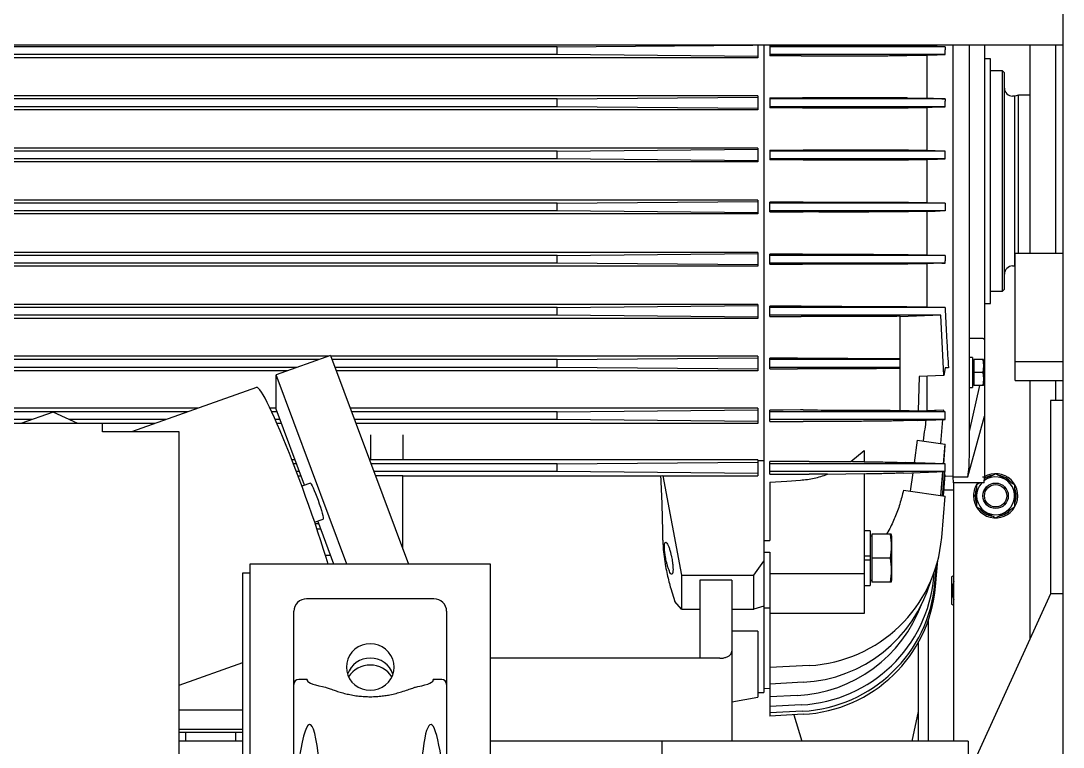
# Model space of a CAD drawing. Header units: millimetres. Extents: x 1293 to 41893, y 1011 to 26911.
# Drawn here: x 24899.4 to 25245.9, y 6467.5 to 6709 of the extents above; entities that cross this region are included whole.
import ezdxf

# ---------------------------------------------------------------- set-up
doc = ezdxf.new("R2010")
doc.units = ezdxf.units.MM
doc.header["$LTSCALE"] = 50
doc.layers.add('MAQUINAS', color=11, linetype='Continuous')
doc.layers.add('STRUC', color=4, linetype='Continuous')

msp = doc.modelspace()

# ---------------------------------------------------------------- linework, layer by layer
at = {"color": 7, "linetype": 'Continuous', "lineweight": 25}
for p, q in [((25245.9106964, 6224.3595736), (25245.9106964, 6760.1262403)), ((25245.9106964, 6700.9929069), (24072.9475298, 6700.9929069)), ((25077.7321259, 6700.384492), (24652.3987926, 6700.384492)), ((25077.7321259, 6700.384492), (25142.7546212, 6700.9929069)), ((25077.7321259, 6697.8093219), (25077.7321259, 6700.384492)), ((25144.3987926, 6700.9929069), (25144.3987926, 6696.7666358)), ((25146.3987926, 6700.9929069), (25146.3987926, 6485.7635736)), ((25148.3987926, 6700.8137054), (25148.3987926, 6697.4117254)), ((25206.7321259, 6700.384492), (25148.3987926, 6700.384492)), ((25200.7321259, 6700.5942485), (25193.9918612, 6700.7027953)), ((25200.7321259, 6700.5942485), (25200.7321259, 6700.9929069)), ((25204.0325926, 6700.4796882), (25200.7321259, 6700.5942485)), ((25204.0325926, 6700.4796882), (25206.7321259, 6700.384492)), ((25206.7321259, 6700.384492), (25206.7321259, 6699.4120456)), ((25209.3987926, 6557.4302403), (25209.3987926, 6700.9929069)), ((25214.7321259, 6564.0367552), (25214.7321259, 6700.9929069)), ((25219.7321259, 6700.9929069), (25219.7321259, 6557.4302403)), ((25234.9821259, 6631.7855382), (25234.9821259, 6700.9929069)), ((25243.4487926, 6631.7855382), (25243.4487926, 6700.9929069)), ((25144.3987926, 6696.7666358), (24585.7321259, 6696.7666358)), ((25077.7321259, 6697.8093219), (24652.3987926, 6697.8093219)), ((25144.3987926, 6697.1855224), (25077.7321259, 6697.8093219)), ((25206.6637284, 6697.8093219), (25148.3987926, 6697.8093219)), ((25193.9918612, 6697.4942879), (25200.7321259, 6697.6040336)), ((25200.7321259, 6683.2600245), (25200.7321259, 6697.6040336)), ((25221.7321259, 6696.4302403), (25219.7321259, 6696.4302403)), ((25221.7321259, 6615.0969069), (25221.7321259, 6696.4302403)), ((25225.7321259, 6692.4302403), (25221.7321259, 6692.4302403)), ((25226.3987926, 6691.7635736), (25225.7321259, 6692.4302403)), ((25225.7321259, 6619.0969069), (25225.7321259, 6692.4302403)), ((25226.3987926, 6619.7635736), (25226.3987926, 6691.7635736)), ((25144.3987926, 6684.0722322), (24585.7321259, 6684.0722322)), ((25077.7321259, 6683.0511586), (24652.3987926, 6683.0511586)), ((25077.7321259, 6683.0511586), (25144.3987926, 6683.6749581)), ((25077.7321259, 6680.4759886), (25077.7321259, 6683.0511586)), ((25144.3987926, 6684.0722322), (25144.3987926, 6679.4797491)), ((25148.3987926, 6683.4194456), (25148.3987926, 6680.1256654)), ((25206.7321259, 6683.0511586), (25148.3987926, 6683.0511586)), ((25200.7321259, 6683.2600245), (25194.2365254, 6683.3707658)), ((25205.551561, 6683.09279), (25206.7321259, 6683.0511586)), ((25206.7321259, 6683.0511586), (25206.7321259, 6682.2854765)), ((25229.8214423, 6684.0052403), (25229.0654593, 6684.0052403)), ((25231.0654593, 6684.3385736), (25229.8214423, 6684.0052403)), ((25229.8214423, 6627.5219069), (25229.8214423, 6684.0052403)), ((25234.9821259, 6684.3385736), (25231.0654593, 6684.3385736)), ((25231.0654593, 6631.7855382), (25231.0654593, 6684.3385736)), ((25144.3987926, 6679.4797491), (24585.7321259, 6679.4797491)), ((25077.7321259, 6680.4759886), (24652.3987926, 6680.4759886)), ((25144.3987926, 6679.8521891), (25077.7321259, 6680.4759886)), ((25206.6891128, 6680.4759886), (25148.3987926, 6680.4759886)), ((25194.3429829, 6680.1601356), (25200.7321259, 6680.2696186)), ((25200.7321259, 6665.9258873), (25200.7321259, 6680.2696186)), ((25144.3987926, 6666.70352), (24585.7321259, 6666.70352)), ((25077.7321259, 6665.7178253), (24652.3987926, 6665.7178253)), ((25077.7321259, 6665.7178253), (25144.3987926, 6666.3416248)), ((25077.7321259, 6663.1426552), (25077.7321259, 6665.7178253)), ((25144.3987926, 6666.70352), (25144.3987926, 6662.1650553)), ((25148.3987926, 6666.0538367), (25148.3987926, 6662.8124735)), ((25206.7305795, 6665.7178253), (25148.3987926, 6665.7178253)), ((25200.7321259, 6665.9258873), (25194.4846035, 6666.0351383)), ((25144.3987926, 6662.1650553), (24585.7321259, 6662.1650553)), ((25077.7321259, 6663.1426552), (24652.3987926, 6663.1426552)), ((25144.3987926, 6662.5188558), (25077.7321259, 6663.1426552)), ((25206.7105115, 6663.1426552), (25148.3987926, 6663.1426552)), ((25194.5203716, 6662.8266036), (25200.7321259, 6662.9353988)), ((25200.7321259, 6648.5917484), (25200.7321259, 6662.9353988)), ((25144.3987926, 6649.3620919), (24585.7321259, 6649.3620919)), ((25077.7321259, 6648.384492), (24652.3987926, 6648.384492)), ((25077.7321259, 6648.384492), (25144.3987926, 6649.0082914)), ((25077.7321259, 6645.8093219), (25077.7321259, 6648.384492)), ((25144.3987926, 6649.3620919), (25144.3987926, 6644.8236273)), ((25148.3987926, 6645.4733105), (25148.3987926, 6648.7146737)), ((25206.7105115, 6648.384492), (25148.3987926, 6648.384492)), ((25194.5203716, 6648.7005436), (25200.7321259, 6648.5917484)), ((25144.3987926, 6644.8236273), (24585.7321259, 6644.8236273)), ((25077.7321259, 6645.8093219), (24652.3987926, 6645.8093219)), ((25144.3987926, 6645.1855224), (25077.7321259, 6645.8093219)), ((25206.7305795, 6645.8093219), (25148.3987926, 6645.8093219)), ((25200.7321259, 6645.6012599), (25194.4846035, 6645.492009)), ((25200.7321259, 6631.2575286), (25200.7321259, 6645.6012599)), ((25144.3987926, 6632.0473981), (24585.7321259, 6632.0473981)), ((25077.7321259, 6631.0511586), (24652.3987926, 6631.0511586)), ((25077.7321259, 6631.0511586), (25144.3987926, 6631.6749581)), ((25077.7321259, 6628.4759886), (25077.7321259, 6631.0511586)), ((25144.3987926, 6632.0473981), (25144.3987926, 6627.454915)), ((25148.3987926, 6628.1077017), (25148.3987926, 6631.4014818)), ((25206.6891128, 6631.0511586), (25148.3987926, 6631.0511586)), ((25194.3429829, 6631.3670116), (25200.7321259, 6631.2575286)), ((25206.7321259, 6628.4759886), (25206.7321259, 6629.2416708)), ((25229.9587926, 6589.4522048), (25229.9587926, 6631.7855382)), ((25229.9587926, 6631.7855382), (25245.9106964, 6631.7855382)), ((25144.3987926, 6627.454915), (24585.7321259, 6627.454915)), ((25077.7321259, 6628.4759886), (24652.3987926, 6628.4759886)), ((25144.3987926, 6627.8521891), (25077.7321259, 6628.4759886)), ((25206.7321259, 6628.4759886), (25148.3987926, 6628.4759886)), ((25200.7321259, 6628.2671227), (25194.2365254, 6628.1563815)), ((25200.7321259, 6613.9231136), (25200.7321259, 6628.2671227)), ((25205.551561, 6628.4343572), (25206.7321259, 6628.4759886)), ((25229.0654593, 6627.5219069), (25229.8214423, 6627.5219069)), ((25229.8214423, 6627.5219069), (25229.9587926, 6627.485104)), ((25221.7321259, 6619.0969069), (25225.7321259, 6619.0969069)), ((25225.7321259, 6619.0969069), (25226.3987926, 6619.7635736)), ((25144.3987926, 6614.7605114), (24585.7321259, 6614.7605114)), ((25077.7321259, 6613.7178253), (24652.3987926, 6613.7178253)), ((25077.7321259, 6613.7178253), (25144.3987926, 6614.3416248)), ((25077.7321259, 6611.1426552), (25077.7321259, 6613.7178253)), ((25144.3987926, 6614.7605114), (25144.3987926, 6610.05664)), ((25148.3987926, 6610.7134418), (25148.3987926, 6614.1154218)), ((25206.6637284, 6613.7178253), (25148.3987926, 6613.7178253)), ((25193.9918612, 6614.0328593), (25200.7321259, 6613.9231136)), ((25219.7321259, 6615.0969069), (25221.7321259, 6615.0969069)), ((25144.3987926, 6610.05664), (24585.7321259, 6610.05664)), ((25077.7321259, 6611.1426552), (24652.3987926, 6611.1426552)), ((25144.3987926, 6610.5188558), (25077.7321259, 6611.1426552)), ((25205.2746388, 6611.1426552), (25148.3987926, 6611.1426552)), ((25205.2746388, 6611.1426552), (25191.7321259, 6610.671729)), ((25191.7321259, 6579.4669978), (25191.7321259, 6610.7917149)), ((25206.2890353, 6591.1310562), (25205.2746388, 6611.1426552)), ((25219.1572484, 6603.4572966), (25214.7321259, 6603.4572966)), ((25219.7321259, 6603.0323023), (25219.1572484, 6603.4572966)), ((25001.6739397, 6597.5043346), (24585.7321259, 6597.5043346)), ((24998.5162666, 6596.384492), (24652.3987926, 6596.384492)), ((25002.3611343, 6597.7480424), (24984.2133206, 6591.3120709)), ((25002.3611343, 6597.7480424), (25028.2689936, 6528.3911552)), ((25144.3987926, 6597.5043346), (25002.45217, 6597.5043346)), ((25077.7321259, 6596.384492), (25002.8704806, 6596.384492)), ((25077.7321259, 6596.384492), (25144.3987926, 6597.0082914)), ((25077.7321259, 6593.8093219), (25077.7321259, 6596.384492)), ((25144.3987926, 6597.5043346), (25144.3987926, 6592.6243298)), ((25148.3987926, 6593.2861318), (25148.3987926, 6596.8595196)), ((25191.7321259, 6596.384492), (25148.3987926, 6596.384492)), ((25215.7987926, 6597.1239633), (25214.7321259, 6597.1239633)), ((25215.7987926, 6597.1239633), (25215.7987926, 6587.1239633)), ((25216.1987926, 6595.99063), (25215.7987926, 6595.99063)), ((25219.3987926, 6596.4572966), (25216.1987926, 6596.4572966)), ((25216.1987926, 6596.4572966), (25216.1987926, 6587.79063)), ((25219.2201598, 6596.4572966), (25219.3987926, 6594.4457926)), ((25219.3987926, 6596.4572966), (25219.3987926, 6587.79063)), ((25219.3987926, 6593.4157671), (25219.7321259, 6595.1984688)), ((25229.9587926, 6595.8022048), (25245.9106964, 6595.8022048)), ((24987.9135591, 6592.6243298), (24585.7321259, 6592.6243298)), ((24991.2549376, 6593.8093219), (24652.3987926, 6593.8093219)), ((25007.7170604, 6528.3911552), (24984.2133206, 6591.3120709)), ((24984.2133206, 6579.8845573), (24984.2133206, 6591.3120709)), ((25077.7321259, 6593.8093219), (25003.8324203, 6593.8093219)), ((25144.3987926, 6592.6243298), (25004.2750672, 6592.6243298)), ((25144.3987926, 6593.1855224), (25077.7321259, 6593.8093219)), ((25191.7321259, 6593.8093219), (25148.3987926, 6593.8093219)), ((25206.2890353, 6591.1310562), (25198.0731871, 6590.7391384)), ((25206.6705812, 6593.6643176), (25206.2890353, 6591.1310562)), ((25207.7770943, 6593.7029579), (25206.6705812, 6593.6643176)), ((25219.2201598, 6592.1239633), (25216.1987926, 6592.1239633)), ((25219.3987926, 6594.1354673), (25219.2201598, 6592.1239633)), ((25219.2201598, 6592.1239633), (25219.3987926, 6590.1124593)), ((25198.0731871, 6590.7391384), (25197.7408247, 6579.3671552)), ((25200.7321259, 6579.4004091), (25200.7321259, 6590.8659768)), ((25214.7321259, 6572.4959458), (25218.1803015, 6587.79063)), ((25215.7987926, 6588.2572966), (25216.1987926, 6588.2572966)), ((25219.3987926, 6587.79063), (25216.1987926, 6587.79063)), ((25219.3987926, 6589.802134), (25219.2201598, 6587.79063)), ((25229.9587926, 6589.4522048), (25245.9106964, 6589.4522048)), ((25234.9821259, 6503.7667347), (25234.9821259, 6589.4522048)), ((25243.4487926, 6582.7935736), (25243.4487926, 6589.4522048)), ((24977.7363735, 6587.1770123), (24936.1670203, 6572.4347861)), ((25214.7321259, 6587.1239633), (25215.7987926, 6587.1239633)), ((24958.3004157, 6580.2842111), (24585.7321259, 6580.2842111)), ((24954.8235192, 6579.0511586), (24652.3987926, 6579.0511586)), ((24910.1104639, 6578.9568415), (24899.376897, 6575.1502711)), ((24918.2759145, 6575.114212), (24910.1104639, 6578.9568415)), ((24984.2133206, 6580.2842111), (24982.2012553, 6580.2842111)), ((24984.5246318, 6579.0511586), (24982.7839853, 6579.0511586)), ((24993.6435729, 6554.6392085), (24984.2133206, 6579.8845573)), ((25144.3987926, 6580.2842111), (25008.8846463, 6580.2842111)), ((25077.7321259, 6579.0511586), (25009.3452458, 6579.0511586)), ((25077.7321259, 6579.0511586), (25144.3987926, 6579.6749581)), ((25077.7321259, 6576.4759886), (25077.7321259, 6579.0511586)), ((25144.3987926, 6580.2842111), (25144.3987926, 6575.1502711)), ((25148.3987926, 6575.8181216), (25148.3987926, 6579.6393253)), ((25206.7321259, 6579.0511586), (25148.3987926, 6579.0511586)), ((25191.7321259, 6579.5753672), (25197.7408247, 6579.3671552)), ((25206.7321259, 6579.0511586), (25197.7863787, 6579.3666211)), ((25200.7321259, 6579.4004091), (25200.7130789, 6579.263414)), ((25206.1549366, 6579.0715126), (25206.2025286, 6579.6154906)), ((25206.7321259, 6576.4759886), (25206.7321259, 6579.0511586)), ((25214.262216, 6557.4302403), (25219.7321259, 6577.5804055)), ((24926.5760298, 6575.114212), (24113.7760298, 6575.114212)), ((24903.1150854, 6576.4759886), (24652.3987926, 6576.4759886)), ((24947.5621902, 6576.4759886), (24915.3821879, 6576.4759886)), ((24943.8240018, 6575.1502711), (24918.1992903, 6575.1502711)), ((24926.5760298, 6572.3891655), (24926.5760298, 6575.114212)), ((24985.4865715, 6576.4759886), (24983.9556952, 6576.4759886)), ((24985.9817855, 6575.1502711), (24984.5401045, 6575.1502711)), ((25077.7321259, 6576.4759886), (25010.3071855, 6576.4759886)), ((25144.3987926, 6575.1502711), (25010.8023995, 6575.1502711)), ((25144.3987926, 6575.8521891), (25077.7321259, 6576.4759886)), ((25206.7321259, 6576.4759886), (25148.3987926, 6576.4759886)), ((25197.4122512, 6576.1473329), (25193.9918612, 6576.1042179)), ((25197.4122512, 6576.1473329), (25206.7321259, 6576.4759886)), ((25205.2340754, 6568.5460205), (25205.9253687, 6576.4475391)), ((24951.9760298, 6572.4347861), (24926.5760298, 6572.4347861)), ((24951.9760298, 6284.5681195), (24951.9760298, 6572.4347861)), ((25015.7321259, 6563.0218783), (25015.7321259, 6571.4357215)), ((25026.3987926, 6571.4357215), (25026.3987926, 6563.0218783)), ((25197.4122512, 6569.6453062), (25196.3754837, 6562.0830415)), ((25197.4122512, 6569.6453062), (25206.7321259, 6568.3354832)), ((25206.1549366, 6561.7381793), (25206.7321259, 6568.3354832)), ((25206.1960032, 6561.7367311), (25206.7321259, 6567.8646417)), ((25206.691433, 6567.8703608), (25206.7321259, 6567.8646417)), ((25175.3661596, 6562.4661759), (25179.7321259, 6566.1538536)), ((25179.7321259, 6566.1538536), (25179.7321259, 6562.3597355)), ((24990.4796408, 6563.1092437), (24989.4803545, 6563.1092437)), ((24990.999397, 6561.7178253), (24990.0198853, 6561.7178253)), ((25015.7321259, 6563.1092437), (25015.3002549, 6563.1092437)), ((25026.3987926, 6563.0218783), (25015.7321259, 6563.0218783)), ((25077.7321259, 6561.7178253), (25015.820011, 6561.7178253)), ((25144.3987926, 6563.1092437), (25026.3987926, 6563.1092437)), ((25077.7321259, 6561.7178253), (25144.3987926, 6562.3416248)), ((25077.7321259, 6559.1426552), (25077.7321259, 6561.7178253)), ((25144.3987926, 6563.1092437), (25144.3987926, 6557.7453999)), ((25144.3987926, 6562.8526246), (25146.3987926, 6562.8526246)), ((25148.3987926, 6558.2962294), (25148.3987926, 6562.4643389)), ((25206.7321259, 6561.7178253), (25148.3987926, 6561.7178253)), ((25161.4796702, 6562.4737152), (25158.5579329, 6562.4680007)), ((25206.7321259, 6561.7178253), (25193.4865214, 6562.1849177)), ((25206.7321259, 6559.1426552), (25206.7321259, 6561.7178253)), ((24991.9613367, 6559.1426552), (24991.0049028, 6559.1426552)), ((24992.5296414, 6557.6212697), (24991.5790012, 6557.6212697)), ((25077.7321259, 6559.1426552), (25016.7819508, 6559.1426552)), ((25017.2653928, 6557.848452), (25026.3987926, 6557.848452)), ((25026.3987926, 6533.397795), (25026.3987926, 6557.848452)), ((25112.1569043, 6557.6212697), (25026.3987926, 6557.6212697)), ((25144.3987926, 6558.5188558), (25077.7321259, 6559.1426552)), ((25112.8068758, 6557.7453999), (25112.1569043, 6557.6212697)), ((25112.8068758, 6557.7453999), (25144.3987926, 6557.7453999)), ((25112.8068758, 6557.7453999), (25119.0654593, 6524.7131168)), ((25206.7321259, 6559.1426552), (25148.3987926, 6559.1426552)), ((25158.5579329, 6558.2919079), (25161.4796702, 6558.2856683)), ((25167.6129573, 6558.284394), (25179.7321259, 6558.5256707)), ((25179.7321259, 6558.5256707), (25179.7321259, 6511.9851948)), ((25192.837555, 6558.6526777), (25206.7321259, 6559.1426552)), ((25195.9200922, 6558.7613802), (25195.0808163, 6552.6396346)), ((25205.2340754, 6551.2126871), (25205.9253687, 6559.1142058)), ((25205.2747683, 6551.2069681), (25205.9666895, 6559.1156629)), ((25205.8442433, 6551.1269336), (25206.5449506, 6559.1360547)), ((25206.114578, 6551.0889406), (25206.7305795, 6558.1298698)), ((25206.7305795, 6558.1298698), (25206.4557395, 6558.1163675)), ((25206.6860948, 6557.6214071), (25209.3987926, 6557.7635736)), ((25209.3987926, 6557.4302403), (25214.262216, 6557.4302403)), ((25209.4337027, 6555.4302403), (25209.3987926, 6557.4302403)), ((25219.0654593, 6557.4302403), (25219.7321259, 6557.4302403)), ((25219.6972158, 6555.4302403), (25219.7321259, 6557.4302403)), ((24995.6281367, 6555.3430175), (24992.7985984, 6554.3395453)), ((25148.3987926, 6555.654055), (25148.3987926, 6536.2822084)), ((25192.837555, 6552.9549045), (25206.7321259, 6551.0021499)), ((25219.6972158, 6555.4302403), (25209.4337027, 6555.4302403)), ((25209.5821259, 6469.4969069), (25209.5821259, 6555.4302403)), ((25218.2275809, 6555.4302403), (25217.0987926, 6554.7786105)), ((25205.5264115, 6537.2207707), (25206.7321259, 6551.0021499)), ((25209.5821259, 6552.9438715), (25206.2768634, 6552.9438715)), ((25217.1461139, 6551.1122212), (25216.0827926, 6551.1122212)), ((25216.083021, 6551.0542212), (25217.1463093, 6551.0625938)), ((24997.043509, 6542.3699699), (24999.8730472, 6543.3734422)), ((25003.4483796, 6528.3911552), (24998.088271, 6542.7404861)), ((24998.4361019, 6541.8093219), (24997.2346518, 6541.8093219)), ((24999.1069451, 6540.0134347), (24997.8421839, 6540.0134347)), ((25181.7321259, 6539.5033044), (25179.7321259, 6539.5033044)), ((25181.7321259, 6539.5033044), (25181.7321259, 6521.2366377)), ((25188.0076174, 6539.6828766), (25187.2290821, 6538.3699711)), ((25146.3987926, 6536.2822084), (25148.3987926, 6536.2822084)), ((25182.2654593, 6537.7033044), (25181.7321259, 6537.7033044)), ((25188.7272622, 6538.3699711), (25182.2654593, 6538.3699711)), ((25182.2654593, 6538.3699711), (25182.2654593, 6522.3699711)), ((25188.9321259, 6537.6075754), (25188.7278038, 6538.3701162)), ((25188.9321259, 6523.1323668), (25188.9321259, 6537.6075754)), ((25146.3987926, 6532.3831903), (25148.3987926, 6532.3831903)), ((25148.3987926, 6532.3831903), (25148.3987926, 6477.8940044)), ((25002.3778877, 6531.2569258), (25000.6941122, 6531.2569258)), ((25143.0654593, 6524.7131168), (25146.3987926, 6529.427162)), ((25181.7321259, 6531.0366377), (25179.7321259, 6531.0366377)), ((25181.7321259, 6529.7033044), (25179.7321259, 6529.7033044)), ((25188.3962276, 6530.3699711), (25182.2654593, 6530.3699711)), ((25203.4828269, 6521.007888), (25204.2437693, 6529.7054989)), ((24973.1926964, 6525.5342768), (24975.5426964, 6525.5342768)), ((24973.1926964, 6453.3722861), (24973.1926964, 6525.5342768)), ((25055.5426964, 6528.3911552), (24975.5426964, 6528.3911552)), ((24975.5426964, 6528.3911552), (24975.5426964, 6453.3722861)), ((25055.5426964, 6453.3722861), (25055.5426964, 6528.3911552)), ((25202.9054813, 6524.1258936), (25203.0496504, 6525.7737535)), ((25203.2998056, 6522.0438777), (25203.8415274, 6528.2357869)), ((25119.0654593, 6524.7131168), (25119.0654593, 6513.3994083)), ((25119.0654593, 6524.7131168), (25143.0654593, 6524.7131168)), ((25125.0654593, 6523.0556481), (25125.0654593, 6497.0969069)), ((25135.7321259, 6523.0556481), (25125.0654593, 6523.0556481)), ((25135.7321259, 6523.0556481), (25135.7321259, 6469.4969069)), ((25143.0654593, 6513.3994083), (25143.0654593, 6524.7131168)), ((25179.7321259, 6525.1845213), (25148.3987926, 6525.1845213)), ((25181.7321259, 6523.0366377), (25182.2654593, 6523.0366377)), ((25188.7272622, 6522.3699711), (25182.2654593, 6522.3699711)), ((25188.7278038, 6522.369826), (25188.9321259, 6523.1323668)), ((25209.5821259, 6524.6158286), (25208.8446259, 6524.1892966)), ((25115.4602513, 6520.3088508), (25116.7550656, 6515.9763176)), ((25179.7321259, 6521.2366377), (25181.7321259, 6521.2366377)), ((25036.7093631, 6516.8643996), (24994.3760298, 6516.8643996)), ((25119.0654593, 6513.3994083), (25116.7550656, 6515.9763176)), ((25208.8446259, 6515.0317798), (25209.5821259, 6514.6052477)), ((24990.1426964, 6322.360605), (24990.1426964, 6512.7395663)), ((25040.9426964, 6512.7395663), (25040.9426964, 6453.3722861)), ((25119.0654593, 6513.3994083), (25125.0654593, 6513.3994083)), ((25135.7321259, 6513.3994083), (25143.0654593, 6513.3994083)), ((25146.3987926, 6514.3956033), (25143.0654593, 6513.3994083)), ((25146.3987926, 6513.9140723), (25148.3987926, 6513.9140723)), ((25179.7321259, 6511.9851948), (25148.3987926, 6511.9851948)), ((25201.1154593, 6469.4969069), (25201.1154593, 6509.8747693)), ((25144.3987926, 6506.0922822), (25135.7321259, 6506.0922822)), ((25144.3987926, 6506.0922822), (25144.3987926, 6484.1853723)), ((25197.7821259, 6469.4969069), (25197.7821259, 6502.4017039)), ((24951.9760298, 6488.2080024), (24973.1926964, 6495.7323172)), ((25131.7321259, 6497.0969069), (25055.5426964, 6497.0969069)), ((25161.4796702, 6494.685327), (25148.3987926, 6493.9997873)), ((24994.5744262, 6490.0529833), (24991.797131, 6490.0529833)), ((24994.5616272, 6489.7658532), (24994.5744262, 6490.0529833)), ((25036.5109667, 6490.0529833), (25036.5237656, 6489.7658531)), ((25039.2882619, 6490.0529833), (25036.5109667, 6490.0529833)), ((25146.3987926, 6487.0969069), (25148.3987926, 6487.2017225)), ((25159.4752212, 6489.1077034), (25148.3987926, 6488.5272124)), ((25135.7321259, 6482.6572052), (25144.3987926, 6484.1853723)), ((25144.3987926, 6485.7635736), (25146.3987926, 6485.7635736)), ((25157.5737017, 6484.7065699), (25148.3987926, 6484.2257332)), ((25158.85874, 6481.59045), (25148.3987926, 6481.0422674)), ((24973.1926964, 6479.8294449), (24951.9760298, 6479.8294449)), ((25159.2530643, 6479.508434), (25148.3987926, 6478.9395858)), ((25159.4360856, 6478.4724444), (25148.3987926, 6477.8940044)), ((24973.1926964, 6473.3872518), (24951.9760298, 6473.3872518)), ((24973.1926964, 6472.4302403), (24951.9760298, 6472.4302403)), ((24973.1926964, 6469.4969069), (24951.9760298, 6469.4969069)), ((25214.3681259, 6469.4969069), (25055.5426964, 6469.4969069)), ((25112.4294593, 6469.4969069), (25112.4294593, 6450.6162403)), ((25214.3681259, 6469.4969069), (25214.3681259, 6458.7088112))]:
    msp.add_line(p, q, dxfattribs=at)
at = {"color": 7, "linetype": 'Continuous', "lineweight": 25, "flags": 128}
for points in [[(25148.3987926, 6700.8137054), (25154.0879121, 6700.814103), (25158.5579329, 6700.8144165)], [(25158.5579329, 6697.4111339), (25152.8688151, 6697.4114656), (25148.3987926, 6697.4117254)], [(25200.7321259, 6697.6040336), (25204.0538376, 6697.7189961), (25206.6637284, 6697.8093219)], [(25148.3987926, 6683.4194456), (25154.0879115, 6683.4195897), (25158.5579329, 6683.4197033)], [(25205.551561, 6683.09279), (25202.852678, 6683.1864413), (25200.7321259, 6683.2600245)], [(25158.5579329, 6680.1254685), (25152.8688146, 6680.1255789), (25148.3987926, 6680.1256654)], [(25200.7321259, 6680.2696186), (25204.0680456, 6680.3851864), (25206.6891128, 6680.4759886)], [(25148.3987926, 6666.0538367), (25154.0879112, 6666.0538563), (25158.5579329, 6666.0538717)], [(25206.7305795, 6665.7178253), (25203.3714474, 6665.8343398), (25200.7321259, 6665.9258873)], [(25158.5579329, 6662.8124572), (25152.8688144, 6662.8124663), (25148.3987926, 6662.8124735)], [(25200.7321259, 6662.9353988), (25204.0800255, 6663.0514628), (25206.7105115, 6663.1426552)], [(25158.5579329, 6648.71469), (25152.8688144, 6648.7146809), (25148.3987926, 6648.7146737)], [(25200.7321259, 6648.5917484), (25204.0800255, 6648.4756845), (25206.7105115, 6648.384492)], [(25148.3987926, 6645.4733105), (25154.0879112, 6645.473291), (25158.5579329, 6645.4732756)], [(25206.7305795, 6645.8093219), (25203.3714474, 6645.6928074), (25200.7321259, 6645.6012599)], [(25158.5579329, 6631.4016787), (25152.8688146, 6631.4015683), (25148.3987926, 6631.4014818)], [(25200.7321259, 6631.2575286), (25204.0680456, 6631.1419608), (25206.6891128, 6631.0511586)], [(25148.3987926, 6628.1077017), (25154.0879115, 6628.1075575), (25158.5579329, 6628.1074439)], [(25205.551561, 6628.4343572), (25202.852678, 6628.340706), (25200.7321259, 6628.2671227)], [(25158.5579329, 6614.1160134), (25152.8688151, 6614.1156816), (25148.3987926, 6614.1154218)], [(25200.7321259, 6613.9231136), (25204.0538376, 6613.8081511), (25206.6637284, 6613.7178253)], [(25148.3987926, 6610.7134418), (25154.0879121, 6610.7130442), (25158.5579329, 6610.7127307)], [(25157.5737017, 6596.8606384), (25152.435754, 6596.860011), (25148.3987926, 6596.8595196)], [(25148.3987926, 6593.2861318), (25153.5367434, 6593.2853991), (25157.5737017, 6593.2848216)], [(25001.5829374, 6528.3911552), (25000.9134924, 6530.5568179), (25000.0423035, 6533.3119299), (24999.1255017, 6536.1451483), (24998.1682141, 6539.0406285), (24997.1757943, 6541.9821779), (24996.1537921, 6544.953346), (24995.1079232, 6547.9375169), (24994.0440364, 6550.9180019), (24992.9680814, 6553.8781329), (24991.8860754, 6556.8013557), (24990.8040694, 6559.6713224), (24989.7281144, 6562.4719831), (24988.6642275, 6565.1876752), (24987.6183586, 6567.8032115), (24986.5963565, 6570.3039649), (24985.6039366, 6572.6759502), (24984.646649, 6574.9059022), (24983.7298472, 6576.9813502), (24982.8586584, 6578.8906874), (24982.0379545, 6580.623236), (24981.2723253, 6582.1693069), (24980.5660525, 6583.5202539), (24979.9230858, 6584.6685219), (24979.3470211, 6585.6076893), (24978.8410798, 6586.3325039), (24978.4080915, 6586.8389123), (24978.0504774, 6587.1240824), (24977.7702377, 6587.1864194), (24977.7363735, 6587.1770123)], [(25158.5579329, 6579.6415405), (25152.8688177, 6579.640298), (25148.3987926, 6579.6393253)], [(25197.7408247, 6579.3671552), (25197.7663446, 6579.3668557), (25197.7863787, 6579.3666211)], [(25206.2025286, 6579.6154906), (25203.1391031, 6579.4950448), (25200.7321259, 6579.4004091)], [(25148.3987926, 6575.8181216), (25154.0879154, 6575.8166765), (25158.5579329, 6575.8155367)], [(25158.5579329, 6562.4680007), (25152.8688209, 6562.4659464), (25148.3987926, 6562.4643389)], [(25148.3987926, 6558.2962294), (25154.0879199, 6558.2938141), (25158.5579329, 6558.2919079)], [(24995.6281367, 6555.3430175), (24995.7440846, 6555.27641), (24995.944783, 6554.9860865), (24996.2148777, 6554.4794877), (24996.543989, 6553.7760818), (24996.9194694, 6552.9029004), (24997.3268893, 6551.8934992), (24997.7505919, 6550.7866691), (24998.1742946, 6549.6249448), (24998.5817145, 6548.4529708), (24998.9571949, 6547.3157855), (24999.2863062, 6546.2570901), (24999.5564009, 6545.3175698), (24999.7570993, 6544.5333298), (24999.8806888, 6543.934508), (24999.9224199, 6543.5441168)], [(25148.3987926, 6555.654055), (25154.0879225, 6556.0225919), (25158.5579329, 6556.3124483)], [(25217.0805172, 6553.5996612), (25216.7352012, 6552.4044985), (25216.6119593, 6551.1122212)], [(25216.6121712, 6551.0583879), (25216.7455848, 6549.767121), (25217.0974316, 6548.5819043)], [(24999.9224199, 6543.5441168), (24999.8806888, 6543.3771587), (24999.8730472, 6543.3734422)], [(25007.6051964, 6494.1778166), (25007.7257849, 6492.8348107), (25008.0838863, 6491.5326115), (25008.6686198, 6490.3107854), (25009.4622187, 6489.2064571), (25010.4405698, 6488.2531811), (25011.5739464, 6487.4799221), (25012.8279115, 6486.9101752), (25014.164364, 6486.561252), (25015.5426964, 6486.4437542), (25016.9210288, 6486.561252), (25018.2574813, 6486.9101752), (25019.5114464, 6487.4799221), (25020.6448231, 6488.2531811), (25021.6231742, 6489.2064571), (25022.4167731, 6490.3107854), (25023.0015066, 6491.5326115), (25023.359608, 6492.8348107), (25023.4801964, 6494.1778166), (25023.359608, 6495.5208224), (25023.0015066, 6496.8230217), (25022.4167731, 6498.0448478), (25021.6231742, 6499.1491761), (25020.6448231, 6500.1024521), (25019.5114464, 6500.8757111), (25018.2574813, 6501.4454579), (25016.9210288, 6501.7943812), (25015.5426964, 6501.911879), (25014.164364, 6501.7943812), (25012.8279115, 6501.4454579), (25011.5739464, 6500.8757111), (25010.4405698, 6500.1024521), (25009.4622187, 6499.1491761), (25008.6686198, 6498.0448478), (25008.0838863, 6496.8230217), (25007.7257849, 6495.5208224), (25007.6051964, 6494.1778166)]]:
    msp.add_lwpolyline(points, dxfattribs=at)
at = {"color": 7, "linetype": 'Continuous', "lineweight": 25}
for radius in [4.2333333, 3.7041667]:
    msp.add_circle((25223.4487926, 6551.1122212), radius, dxfattribs=at)
for centre, radius, start, end in [((25229.0654593, 6686.6719069), 2.6666667, 180, 270), ((25229.0654593, 6624.8552403), 2.6666667, 90, 180), ((25223.4487926, 6551.1122212), 7.366, 180.451152532, 120.93764947), ((25223.4487926, 6551.1122212), 6.3026787, 136.755855112, 126.380205357), ((25223.4487926, 6551.1122212), 6.8368333, 99.762569508, 123.032925775), ((25223.4487926, 6551.1122212), 6.8368333, 40.791353798, 79.922011548), ((25223.4487926, 6551.1122212), 7.366, 144.111519429, 180), ((25223.4487926, 6551.1122212), 6.8368333, 340.829752096, 19.299991469), ((25223.4487926, 6551.1122212), 6.8368333, 219.542645498, 259.708645147), ((25223.4487926, 6551.1122212), 6.8368333, 280.338746787, 319.111895589), ((25159.0373256, 6541.2880387), 46.6666667, 273, 355), ((25156.4163954, 6528.1931616), 46.6666667, 273, 355), ((25156.8107197, 6526.1111457), 46.6666667, 273, 355), ((25157.0328766, 6535.710415), 46.6666667, 273, 343.87376982), ((25216.7821259, 6519.6105382), 7.8097453, 157.209156491, 202.790843509), ((25156.993741, 6525.075156), 46.6666667, 273, 355), ((24994.3224749, 6512.6846028), 4.1801399, 89.265921947, 179.24661158), ((25036.7629179, 6512.6846028), 4.1801399, 0.75338842, 90.734078053), ((25155.1313571, 6531.3092815), 46.6666667, 273, 339.577599893), ((25015.4745361, 6489.2429271), 7.9077816, 89.506138752, 161.143478911), ((25015.5426964, 6486.2495429), 8.5713628, 32.929656827, 147.070361144), ((25015.6108568, 6489.2429273), 7.9077814, 18.856463052, 90.493861753)]:
    msp.add_arc(centre, radius, start, end, dxfattribs=at)
for centre, major_axis, ratio, start_param, end_param in [((24991.8460035, 6488.3416173), (-1.1209003, 1.3203635), 0.9713326462, 5.5936254311, 7.1357250692), ((25015.5426964, 6489.8861924), (20.9949619, 0), 0.1575977405, 3.0911623616, 3.856876071), ((25015.5426964, 6489.8861924), (20.9949619, 0), 0.1575977405, 5.5679018898, 6.3336155992), ((25039.2393893, 6488.3416173), (1.1209003, 1.3203635), 0.9713326462, 5.4306455451, 6.9727451833), ((24994.2840008, 6428.5014528), (1.1515157, 46.5665072), 0.1058457911, 2.41286126, 7.0907047755), ((25036.8013921, 6428.5014528), (-1.1515157, 46.5665072), 0.1058457911, 5.2732036659, 10.1535093544)]:
    msp.add_ellipse(centre, major_axis=major_axis, ratio=ratio, start_param=start_param, end_param=end_param, dxfattribs=at)
for points, knots in [([(25158.5579329, 6700.8144165), (25158.6140935, 6700.8144228), (25158.7143802, 6700.8144339), (25158.8146301, 6700.8144669), (25158.85874, 6700.8144814)], [0, 0, 0, 0, 0.55999999993, 1, 1, 1, 1]), ([(25193.759773, 6700.7070058), (25193.4446692, 6700.7129204), (25192.8164736, 6700.7247119), (25191.3539956, 6700.7400555), (25189.5229762, 6700.7535438), (25187.2943441, 6700.7659829), (25184.6889379, 6700.7767092), (25181.7385262, 6700.7859334), (25178.4735826, 6700.7938158), (25174.9279162, 6700.8003695), (25171.1451006, 6700.805795), (25167.1724737, 6700.8097455), (25163.0643236, 6700.8127808), (25160.261371, 6700.8139142), (25158.85874, 6700.8144814)], [0, 0, 0, 0, 0.0836327005, 0.1667313486, 0.249283536, 0.3326977586, 0.4161071236, 0.4995317749, 0.582810699, 0.6662248857, 0.7498261038, 0.8331288625, 0.916495688, 1, 1, 1, 1]), ([(25193.9918612, 6700.7027953), (25193.9511699, 6700.703488), (25193.8785141, 6700.7047249), (25193.7960518, 6700.706309), (25193.759773, 6700.7070058)], [0, 0, 0, 0, 0.56005636898, 1, 1, 1, 1]), ([(25206.6637284, 6697.8093219), (25206.6763242, 6698.1094589), (25206.6988169, 6698.6454243), (25206.7219481, 6699.1777977), (25206.7321259, 6699.4120456)], [0, 0, 0, 0, 0.5599932061, 1, 1, 1, 1]), ([(25158.85874, 6697.4110735), (25158.8025989, 6697.4110905), (25158.7023468, 6697.4111209), (25158.6020594, 6697.4111299), (25158.5579329, 6697.4111339)], [0, 0, 0, 0, 0.56, 1, 1, 1, 1]), ([(25158.85874, 6697.4110735), (25160.2857326, 6697.4114588), (25163.1365963, 6697.4122285), (25167.3118956, 6697.4144581), (25171.3514602, 6697.4176251), (25175.1968259, 6697.4213885), (25178.7961762, 6697.4262277), (25182.0954402, 6697.432073), (25185.060124, 6697.439055), (25187.6597627, 6697.447204), (25189.8727111, 6697.4563814), (25191.6735024, 6697.4675563), (25193.0886022, 6697.4797275), (25193.6645841, 6697.4889904), (25193.9533516, 6697.4936344)], [0, 0, 0, 0, 0.0834107003, 0.1666389376, 0.2497508604, 0.3335771857, 0.4171088972, 0.5003933541, 0.5836357925, 0.6667357169, 0.7497113978, 0.8326816395, 0.9161152221, 1, 1, 1, 1]), ([(25193.9533516, 6697.4936344), (25193.9606233, 6697.4937593), (25193.9736088, 6697.4939824), (25193.986284, 6697.4941945), (25193.9918612, 6697.4942879)], [0, 0, 0, 0, 0.5599894621, 1, 1, 1, 1]), ([(25158.5579329, 6683.4197033), (25158.6877459, 6683.4197185), (25158.9195547, 6683.4197456), (25159.1511586, 6683.4198866), (25159.2530643, 6683.4199486)], [0, 0, 0, 0, 0.5599999997, 1, 1, 1, 1]), ([(25193.9918612, 6683.3746576), (25193.7070724, 6683.3775348), (25193.1391398, 6683.3832727), (25191.7294466, 6683.390597), (25189.9305799, 6683.3968293), (25187.714946, 6683.4026529), (25185.1072861, 6683.4074767), (25182.1446348, 6683.411444), (25178.8621329, 6683.4146903), (25175.2971263, 6683.4171546), (25171.503864, 6683.4189511), (25167.5340493, 6683.4198955), (25163.4444864, 6683.4203026), (25160.6513271, 6683.4200667), (25159.2530643, 6683.4199486)], [0, 0, 0, 0, 0.0837429298, 0.1670021608, 0.2497715035, 0.3331924173, 0.4168176318, 0.5006544832, 0.5839319083, 0.6675463951, 0.7515171484, 0.8341623076, 0.9169812232, 1, 1, 1, 1]), ([(25194.2365254, 6683.3707658), (25194.1908571, 6683.371621), (25194.1093067, 6683.3731483), (25194.0277473, 6683.3741964), (25193.9918612, 6683.3746576)], [0, 0, 0, 0, 0.5600000002, 1, 1, 1, 1]), ([(25206.6891128, 6680.4759886), (25206.6969379, 6680.8143968), (25206.7109112, 6681.4187021), (25206.7256436, 6682.0206268), (25206.7321259, 6682.2854765)], [0, 0, 0, 0, 0.5599954018, 1, 1, 1, 1]), ([(25159.2530643, 6680.1252306), (25159.1233595, 6680.1253051), (25158.8917439, 6680.1254383), (25158.6599307, 6680.1254593), (25158.5579329, 6680.1254685)], [0, 0, 0, 0, 0.5600000002, 1, 1, 1, 1]), ([(25159.2530643, 6680.1252306), (25160.6560905, 6680.1250214), (25163.458246, 6680.1246036), (25167.5601935, 6680.1245966), (25171.5356839, 6680.1251192), (25175.3280609, 6680.1260196), (25178.886495, 6680.1275164), (25182.1570549, 6680.1295551), (25185.1042836, 6680.1322257), (25187.6955657, 6680.1354801), (25189.9092953, 6680.1392045), (25191.7151633, 6680.1440018), (25193.1348069, 6680.149196), (25193.7057605, 6680.153146), (25193.9918612, 6680.1551254)], [0, 0, 0, 0, 0.0834339444, 0.1666361516, 0.2496276394, 0.333620335, 0.4171902206, 0.5003527413, 0.5836770108, 0.6666965472, 0.7494174889, 0.832576078, 0.916105101, 1, 1, 1, 1]), ([(25193.9918612, 6680.1551254), (25194.0574237, 6680.1557982), (25194.1744995, 6680.1569996), (25194.2915019, 6680.1591774), (25194.3429829, 6680.1601356)], [0, 0, 0, 0, 0.5599999996, 1, 1, 1, 1]), ([(25158.5579329, 6666.0538717), (25158.7219432, 6666.0538909), (25159.0148198, 6666.0539253), (25159.3073651, 6666.0541386), (25159.4360856, 6666.0542324)], [0, 0, 0, 0, 0.5599979995, 1, 1, 1, 1]), ([(25193.9918612, 6666.0412706), (25193.7055273, 6666.0424266), (25193.1342259, 6666.0447329), (25191.7166588, 6666.0476676), (25189.9111492, 6666.0501287), (25187.6922644, 6666.0523596), (25185.0867762, 6666.0541039), (25182.1422599, 6666.0554156), (25178.9000377, 6666.0562476), (25175.4021183, 6666.0565667), (25171.6628956, 6666.0565196), (25167.7238876, 6666.0561417), (25163.6341148, 6666.0554846), (25160.8373726, 6666.0546504), (25159.4360856, 6666.0542324)], [0, 0, 0, 0, 0.0836134819, 0.1668279617, 0.2496425707, 0.3329345294, 0.4165517124, 0.5004951152, 0.5828919135, 0.6656266403, 0.7487017468, 0.8321201248, 0.9158850324, 1, 1, 1, 1]), ([(25194.4846035, 6666.0351383), (25194.3926222, 6666.0367888), (25194.2283699, 6666.0397362), (25194.0641277, 6666.0408018), (25193.9918612, 6666.0412706)], [0, 0, 0, 0, 0.560000001, 1, 1, 1, 1]), ([(25206.7105115, 6663.1426552), (25206.7138569, 6663.6237664), (25206.7198308, 6664.482897), (25206.7272952, 6665.3404848), (25206.7305795, 6665.7178253)], [0, 0, 0, 0, 0.55999776911, 1, 1, 1, 1]), ([(25159.4360856, 6662.8120997), (25159.2722509, 6662.8122143), (25158.979688, 6662.8124189), (25158.6868029, 6662.8124455), (25158.5579329, 6662.8124572)], [0, 0, 0, 0, 0.5599980178, 1, 1, 1, 1]), ([(25159.4360856, 6662.8120997), (25160.8403936, 6662.8116258), (25163.6426341, 6662.8106801), (25167.739527, 6662.8096429), (25171.6836169, 6662.8090291), (25175.4258514, 6662.8088669), (25178.9247941, 6662.8091178), (25182.1585973, 6662.8096811), (25185.0878925, 6662.8105787), (25187.6750202, 6662.8118458), (25189.8907245, 6662.8134094), (25191.7026073, 6662.8154399), (25193.1299631, 6662.8177048), (25193.7041985, 6662.8194351), (25193.9918612, 6662.8203019)], [0, 0, 0, 0, 0.0843427095, 0.1683025004, 0.2518811488, 0.3350803004, 0.4179014224, 0.5003457658, 0.583710045, 0.6666956464, 0.7493030981, 0.8325506109, 0.9161163744, 1, 1, 1, 1]), ([(25193.9918612, 6662.8203019), (25194.0905242, 6662.8208987), (25194.266708, 6662.8219646), (25194.4428633, 6662.8251861), (25194.5203716, 6662.8266036)], [0, 0, 0, 0, 0.5599999988, 1, 1, 1, 1]), ([(25159.4360856, 6648.7150475), (25159.2722509, 6648.7149329), (25158.979688, 6648.7147283), (25158.6868029, 6648.7147017), (25158.5579329, 6648.71469)], [0, 0, 0, 0, 0.5599980178, 1, 1, 1, 1]), ([(25159.4360856, 6648.7150475), (25160.8403905, 6648.7155214), (25163.642626, 6648.7164671), (25167.7395137, 6648.7175042), (25171.6836025, 6648.7181178), (25175.4258395, 6648.71828), (25178.9247876, 6648.7180292), (25182.1585874, 6648.7174661), (25185.087879, 6648.7165687), (25187.6750093, 6648.7153013), (25189.8907176, 6648.7137378), (25191.7026032, 6648.7117075), (25193.1299606, 6648.7094425), (25193.7041973, 6648.7077121), (25193.9918612, 6648.7068453)], [0, 0, 0, 0, 0.084342522, 0.1683022003, 0.2518808113, 0.3350800004, 0.4179012349, 0.5003457658, 0.5837094564, 0.6666950578, 0.7493030981, 0.8325503104, 0.9161160739, 1, 1, 1, 1]), ([(25193.9918612, 6648.7068453), (25194.0905242, 6648.7062485), (25194.266708, 6648.7051826), (25194.4428633, 6648.7019611), (25194.5203716, 6648.7005436)], [0, 0, 0, 0, 0.5599999988, 1, 1, 1, 1]), ([(25206.7105115, 6648.384492), (25206.7138569, 6647.9033808), (25206.7198308, 6647.0442502), (25206.7272952, 6646.1866624), (25206.7305795, 6645.8093219)], [0, 0, 0, 0, 0.55999776911, 1, 1, 1, 1]), ([(25158.5579329, 6645.4732756), (25158.7219432, 6645.4732563), (25159.0148198, 6645.4732219), (25159.3073651, 6645.4730086), (25159.4360856, 6645.4729148)], [0, 0, 0, 0, 0.5599979995, 1, 1, 1, 1]), ([(25193.9918612, 6645.4858766), (25193.7055285, 6645.4847206), (25193.1342284, 6645.4824142), (25191.7166628, 6645.4794794), (25189.9111561, 6645.4770186), (25187.6922753, 6645.4747878), (25185.0867897, 6645.4730432), (25182.1422698, 6645.4717316), (25178.9000442, 6645.4709), (25175.4021304, 6645.470581), (25171.6629102, 6645.470628), (25167.7239011, 6645.4710057), (25163.634123, 6645.4716627), (25160.8373758, 6645.4724969), (25159.4360856, 6645.4729148)], [0, 0, 0, 0, 0.0836131868, 0.1668276666, 0.2496425706, 0.3329339436, 0.4165511266, 0.5004951151, 0.5828917242, 0.6656263374, 0.7487014061, 0.832119822, 0.9158848431, 1, 1, 1, 1]), ([(25194.4846035, 6645.492009), (25194.3926222, 6645.4903584), (25194.2283699, 6645.487411), (25194.0641277, 6645.4863454), (25193.9918612, 6645.4858766)], [0, 0, 0, 0, 0.560000001, 1, 1, 1, 1]), ([(25159.2530643, 6631.4019167), (25159.1233595, 6631.4018421), (25158.8917439, 6631.4017089), (25158.6599307, 6631.401688), (25158.5579329, 6631.4016787)], [0, 0, 0, 0, 0.5600000002, 1, 1, 1, 1]), ([(25159.2530643, 6631.4019167), (25160.6560853, 6631.4021258), (25163.4582356, 6631.4025434), (25167.5601835, 6631.4025499), (25171.5356695, 6631.4020281), (25175.3280426, 6631.4011281), (25178.8864785, 6631.3996304), (25182.1570398, 6631.3975921), (25185.1042697, 6631.3949221), (25187.6955544, 6631.3916666), (25189.9092882, 6631.3879427), (25191.7151591, 6631.3831461), (25193.1348044, 6631.3779514), (25193.7057594, 6631.3740013), (25193.9918612, 6631.3720218)], [0, 0, 0, 0, 0.0834336343, 0.1666358415, 0.2496276391, 0.3336197225, 0.4171896082, 0.5003527411, 0.583676403, 0.6666959396, 0.7494174888, 0.832575772, 0.9161047952, 1, 1, 1, 1]), ([(25193.9918612, 6631.3720218), (25194.0574237, 6631.371349), (25194.1744995, 6631.3701476), (25194.2915019, 6631.3679698), (25194.3429829, 6631.3670116)], [0, 0, 0, 0, 0.5599999996, 1, 1, 1, 1]), ([(25206.6891128, 6631.0511586), (25206.6969379, 6630.7127504), (25206.7109112, 6630.1084451), (25206.7256436, 6629.5065204), (25206.7321259, 6629.2416708)], [0, 0, 0, 0, 0.5599954018, 1, 1, 1, 1]), ([(25158.5579329, 6628.1074439), (25158.6877459, 6628.1074287), (25158.9195547, 6628.1074016), (25159.1511586, 6628.1072606), (25159.2530643, 6628.1071986)], [0, 0, 0, 0, 0.5599999997, 1, 1, 1, 1]), ([(25193.9918612, 6628.1524896), (25193.707827, 6628.1496191), (25193.1413983, 6628.1438948), (25191.7365008, 6628.1365837), (25189.9441293, 6628.1303601), (25187.736739, 6628.124544), (25185.1388635, 6628.1197214), (25182.1871423, 6628.1157536), (25178.9163528, 6628.112503), (25175.3634565, 6628.1100303), (25171.5713412, 6628.1082195), (25167.5892315, 6628.1072622), (25163.4729739, 6628.1068448), (25160.6608447, 6628.1070806), (25159.2530643, 6628.1071986)], [0, 0, 0, 0, 0.083550631, 0.1666189141, 0.2491986876, 0.3324300692, 0.4158642908, 0.499508595, 0.5826064762, 0.6660408851, 0.7498308456, 0.8330345635, 0.9164154069, 1, 1, 1, 1]), ([(25194.2365254, 6628.1563815), (25194.1908571, 6628.1555262), (25194.1093067, 6628.1539989), (25194.0277473, 6628.1529508), (25193.9918612, 6628.1524896)], [0, 0, 0, 0, 0.5600000002, 1, 1, 1, 1]), ([(25158.85874, 6614.1160737), (25158.8025989, 6614.1160567), (25158.7023468, 6614.1160263), (25158.6020594, 6614.1160173), (25158.5579329, 6614.1160134)], [0, 0, 0, 0, 0.56, 1, 1, 1, 1]), ([(25158.85874, 6614.1160737), (25160.2857271, 6614.1156883), (25163.1365851, 6614.1149184), (25167.3118849, 6614.1126878), (25171.3514449, 6614.1095223), (25175.1968065, 6614.1057596), (25178.7961587, 6614.1009186), (25182.0954242, 6614.0950742), (25185.0601093, 6614.0880931), (25187.6597507, 6614.0799424), (25189.8727036, 6614.0707658), (25191.6734981, 6614.0595922), (25193.0885995, 6614.0474201), (25193.6645828, 6614.0381569), (25193.9533516, 6614.0335128)], [0, 0, 0, 0, 0.0834103751, 0.1666386125, 0.2497508597, 0.3335765441, 0.4171082558, 0.5003933535, 0.5836351537, 0.6667350787, 0.7497113974, 0.8326813135, 0.9161148968, 1, 1, 1, 1]), ([(25193.9533516, 6614.0335128), (25193.9606233, 6614.0333879), (25193.9736088, 6614.0331648), (25193.986284, 6614.0329527), (25193.9918612, 6614.0328593)], [0, 0, 0, 0, 0.5599894621, 1, 1, 1, 1]), ([(25206.6637284, 6613.7178253), (25206.7506009, 6611.7344912), (25206.924524, 6607.7637595), (25207.2083443, 6602.4927695), (25207.4920588, 6597.7925514), (25207.682134, 6595.0654156), (25207.7770943, 6593.7029579)], [0, 0, 0, 0, 0.2796888648, 0.5599507695, 0.7801545229, 1, 1, 1, 1]), ([(25158.5579329, 6610.7127307), (25158.6140935, 6610.7127244), (25158.7143802, 6610.7127133), (25158.8146301, 6610.7126803), (25158.85874, 6610.7126658)], [0, 0, 0, 0, 0.5599999999, 1, 1, 1, 1]), ([(25191.7321259, 6610.7917149), (25191.0113208, 6610.785454), (25189.5719012, 6610.7729511), (25186.5900002, 6610.7578242), (25183.0559739, 6610.7447405), (25178.9642297, 6610.7341501), (25174.4048086, 6610.7257706), (25169.466676, 6610.719327), (25164.252038, 6610.714934), (25160.6573547, 6610.7134222), (25158.85874, 6610.7126658)], [0, 0, 0, 0, 0.1250619858, 0.2497439075, 0.374704795, 0.4998521195, 0.6247714649, 0.7500048238, 0.8749138856, 1, 1, 1, 1]), ([(25157.5737017, 6596.8606384), (25157.7574264, 6596.860497), (25158.0855062, 6596.8602446), (25158.4135803, 6596.8597386), (25158.5579329, 6596.859516)], [0, 0, 0, 0, 0.56, 1, 1, 1, 1]), ([(25158.5579329, 6596.859516), (25160.4013146, 6596.8563056), (25164.0874949, 6596.8498858), (25169.4155702, 6596.837107), (25174.4359845, 6596.8228624), (25179.036776, 6596.8059593), (25183.1408833, 6596.7867766), (25186.6584177, 6596.7647617), (25189.6076623, 6596.7396985), (25191.022848, 6596.7203072), (25191.7321259, 6596.7105884)], [0, 0, 0, 0, 0.1253568402, 0.25067403916, 0.37561653004, 0.50050682725, 0.62537663937, 0.75036932725, 0.87488741291, 1, 1, 1, 1]), ([(25158.5579329, 6593.2860934), (25158.3742083, 6593.2857829), (25158.0461285, 6593.2852285), (25157.7180544, 6593.2849459), (25157.5737017, 6593.2848216)], [0, 0, 0, 0, 0.56, 1, 1, 1, 1]), ([(25191.7321259, 6593.4738346), (25191.1304908, 6593.4633308), (25189.9253694, 6593.4422909), (25187.5081013, 6593.414282), (25184.6816934, 6593.3888932), (25181.4167348, 6593.3663472), (25177.7881447, 6593.3463226), (25173.9312636, 6593.329146), (25169.9217799, 6593.3145615), (25165.8472705, 6593.3023348), (25162.0319632, 6593.2928637), (25159.5831885, 6593.2880915), (25158.5579329, 6593.2860934)], [0, 0, 0, 0, 0.1075589375, 0.2154488203, 0.3229535391, 0.428669279, 0.5347683016, 0.6404366157, 0.7370056179, 0.8339120941, 0.9304621427, 1, 1, 1, 1]), ([(25159.4752212, 6579.6421698), (25159.3041119, 6579.6419948), (25158.9985582, 6579.6416822), (25158.692569, 6579.6415838), (25158.5579329, 6579.6415405)], [0, 0, 0, 0, 0.5599973733, 1, 1, 1, 1]), ([(25159.4752212, 6579.6421698), (25161.0882349, 6579.6420543), (25164.3144284, 6579.6418231), (25168.6526504, 6579.6373358), (25172.4735722, 6579.6303505), (25175.7906576, 6579.6212562), (25178.9434886, 6579.6091375), (25181.8806164, 6579.593468), (25184.5741578, 6579.5739717), (25187.2610784, 6579.5475729), (25189.8039202, 6579.5125588), (25191.1413017, 6579.4802981), (25191.8101031, 6579.4641651)], [0, 0, 0, 0, 0.1088436276, 0.2176984585, 0.3035197624, 0.3896004215, 0.4754515796, 0.5659504531, 0.6567052849, 0.7472471323, 0.8736026425, 1, 1, 1, 1]), ([(25191.8222207, 6579.4638516), (25191.8055056, 6579.4644353), (25191.7756537, 6579.4654778), (25191.7454275, 6579.4665333), (25191.7321259, 6579.4669978)], [0, 0, 0, 0, 0.55993475, 1, 1, 1, 1]), ([(25191.8101031, 6579.4641651), (25191.8123669, 6579.4641065), (25191.8164094, 6579.4640019), (25191.8204451, 6579.4638975), (25191.8222207, 6579.4638516)], [0, 0, 0, 0, 0.5600071531, 1, 1, 1, 1]), ([(25158.5579329, 6575.8155367), (25158.7292881, 6575.8154693), (25159.035281, 6575.8153491), (25159.3407944, 6575.8150037), (25159.4752212, 6575.8148517)], [0, 0, 0, 0, 0.5599970975, 1, 1, 1, 1]), ([(25191.0515779, 6576.0362335), (25190.3377065, 6576.0178443), (25188.9181049, 6575.9812756), (25186.3845949, 6575.9408236), (25183.8623262, 6575.910238), (25181.4777265, 6575.8874798), (25178.4255098, 6575.864428), (25174.573075, 6575.843607), (25169.8115433, 6575.8268559), (25164.7527372, 6575.8170561), (25161.232297, 6575.8155856), (25159.4752212, 6575.8148517)], [0, 0, 0, 0, 0.1271802127, 0.2529100282, 0.3359930252, 0.4185141661, 0.5005385335, 0.6260842889, 0.7507249022, 0.8755850954, 1, 1, 1, 1]), ([(25193.9918612, 6576.1042179), (25193.6613997, 6576.0985574), (25193.0054502, 6576.0873216), (25191.6995682, 6576.0531766), (25191.0515779, 6576.0362335)], [0, 0, 0, 0, 0.5037910466, 1, 1, 1, 1]), ([(25200.2939655, 6576.2489536), (25200.1590007, 6575.2724688), (25199.842253, 6572.9807662), (25199.51254, 6570.690892), (25199.3233163, 6569.3767235)], [0, 0, 0, 0, 0.4260957501, 1, 1, 1, 1]), ([(25214.262216, 6557.4302403), (25214.3992722, 6558.5358485), (25214.6721307, 6560.7369491), (25214.7121889, 6562.9401951), (25214.7321259, 6564.0367552)], [0, 0, 0, 0, 0.5022979128, 1, 1, 1, 1]), ([(25161.4796702, 6562.4737152), (25162.7097296, 6562.4759684), (25165.1724389, 6562.4804797), (25168.7343351, 6562.4816496), (25172.1746967, 6562.4773828), (25174.2989834, 6562.4699233), (25175.3661596, 6562.4661759)], [0, 0, 0, 0, 0.2482609253, 0.4970446869, 0.7473307412, 1, 1, 1, 1]), ([(25179.7321259, 6562.3597355), (25178.9171672, 6562.3804775), (25177.4618857, 6562.4175168), (25176.0065196, 6562.4513079), (25175.3661596, 6562.4661759)], [0, 0, 0, 0, 0.560000728, 1, 1, 1, 1]), ([(25179.7321259, 6562.4412242), (25181.0278119, 6562.4295778), (25183.640293, 6562.4060954), (25186.8774975, 6562.3541064), (25188.5629544, 6562.3088636), (25189.4132597, 6562.2860388)], [0, 0, 0, 0, 0.3277587796, 0.6608573932, 1, 1, 1, 1]), ([(25189.4132597, 6562.2860388), (25190.2880298, 6562.2620718), (25192.0551718, 6562.2136554), (25193.0062471, 6562.1945604), (25193.4865214, 6562.1849177)], [0, 0, 0, 0, 0.49501966688, 1, 1, 1, 1]), ([(25112.8123428, 6536.3419215), (25112.7981888, 6538.212097), (25112.7698667, 6541.9543087), (25112.584961, 6548.9788203), (25112.3192614, 6554.3432854), (25112.1569043, 6557.6212697)], [0, 0, 0, 0, 0.2798285323, 0.5599354762, 1, 1, 1, 1]), ([(25158.5579329, 6556.3124483), (25160.1003097, 6556.4721563), (25163.1971093, 6556.7928195), (25166.1371958, 6557.7859148), (25167.6129573, 6558.284394)], [0, 0, 0, 0, 0.49805508124, 1, 1, 1, 1]), ([(25167.6129573, 6558.284394), (25166.6082097, 6558.2833673), (25164.6039943, 6558.2813192), (25162.5192809, 6558.2842211), (25161.4796702, 6558.2856683)], [0, 0, 0, 0, 0.5013172046, 1, 1, 1, 1]), ([(25188.0076174, 6558.5248733), (25187.2349233, 6558.5027455), (25185.7013867, 6558.4588295), (25182.9348377, 6558.4030759), (25180.7946093, 6558.3737562), (25179.7321259, 6558.3592009)], [0, 0, 0, 0, 0.338365905, 0.6715419618, 1, 1, 1, 1]), ([(25192.837555, 6558.6526777), (25192.4455912, 6558.6437563), (25191.6677226, 6558.6260514), (25190.0660257, 6558.583835), (25188.6901656, 6558.5444244), (25188.0076174, 6558.5248733)], [0, 0, 0, 0, 0.3385470683, 0.6718608823, 1, 1, 1, 1]), ([(25223.4487926, 6558.4443545), (25222.8980639, 6558.1264285), (25221.784663, 6557.4836816), (25220.5131223, 6556.7496434), (25219.8240288, 6556.3518417), (25219.7121753, 6556.2872707)], [0, 0, 0, 0, 0.4505191522, 0.9108084603, 1, 1, 1, 1]), ([(25229.7987926, 6554.7786105), (25229.247633, 6555.0967853), (25228.1333624, 6555.7400343), (25226.4824703, 6556.6930655), (25224.9043775, 6557.6040708), (25223.9369423, 6558.1625542), (25223.4487926, 6558.4443545)], [0, 0, 0, 0, 0.2646176718, 0.5349733347, 0.7653562273, 1, 1, 1, 1]), ([(25192.837555, 6552.9549045), (25192.4508655, 6551.4245317), (25191.6785484, 6548.3679886), (25190.0820652, 6543.9138261), (25188.6982785, 6541.0915176), (25188.0076174, 6539.6828766)], [0, 0, 0, 0, 0.3343405912, 0.6677630742, 1, 1, 1, 1]), ([(25217.0987926, 6554.7786105), (25217.0987926, 6554.4722614), (25217.0987926, 6553.5682878), (25217.0987926, 6552.0117889), (25217.0987926, 6549.8347992), (25217.0987926, 6548.3309933), (25217.0987926, 6547.4458319)], [0, 0, 0, 0, 0.1280647744, 0.377893031, 0.6338190398, 1, 1, 1, 1]), ([(25229.7987926, 6547.4458319), (25229.7987926, 6548.3309955), (25229.7987926, 6549.819305), (25229.7987926, 6551.99557), (25229.7987926, 6553.5529586), (25229.7987926, 6554.4722664), (25229.7987926, 6554.7786105)], [0, 0, 0, 0, 0.3661794341, 0.6156922034, 0.8719357593, 1, 1, 1, 1]), ([(25217.0987926, 6547.4458319), (25217.6499522, 6547.1276571), (25218.7642229, 6546.4844081), (25220.415115, 6545.531377), (25221.9932077, 6544.6203716), (25222.9606429, 6544.0618882), (25223.4487926, 6543.7800879)], [0, 0, 0, 0, 0.2646176718, 0.5349733347, 0.76535622725, 1, 1, 1, 1]), ([(25223.4487926, 6543.7800879), (25223.9999339, 6544.0982521), (25225.1141687, 6544.7414804), (25226.7650423, 6545.6945008), (25228.3431517, 6546.6055159), (25229.3106243, 6547.1640209), (25229.7987926, 6547.4458319)], [0, 0, 0, 0, 0.2646061211, 0.5349506065, 0.7653448938, 1, 1, 1, 1]), ([(25112.8123428, 6536.3419215), (25112.8332289, 6535.5506051), (25112.8761669, 6533.923803), (25113.2020518, 6530.8943836), (25113.6792134, 6527.8347615), (25114.2476321, 6524.9921696), (25114.8306061, 6522.5111779), (25115.2531453, 6521.0332512), (25115.4602513, 6520.3088508)], [0, 0, 0, 0, 0.17732989261, 0.3645578691, 0.55715832615, 0.70874063837, 0.85724027602, 1, 1, 1, 1]), ([(25113.7677725, 6530.3699711), (25113.7100024, 6530.6918813), (25113.5846876, 6531.3901674), (25113.4396685, 6532.4937748), (25113.3443237, 6533.6558976), (25113.3444766, 6534.733158), (25113.4767165, 6535.5153736), (25113.7511883, 6535.8011839), (25114.1338657, 6535.5097503), (25114.5600292, 6534.7296374), (25114.9661063, 6533.6585655), (25115.3103741, 6532.499901), (25115.5836941, 6531.397485), (25115.7243642, 6530.6926768), (25115.7887719, 6530.3699711)], [0, 0, 0, 0, 0.0576451383, 0.1250435858, 0.203074241, 0.2918225861, 0.389999608, 0.4944111695, 0.6000029079, 0.7010351939, 0.7929142416, 0.8733104243, 0.9419934962, 1, 1, 1, 1]), ([(25115.7887719, 6530.3699711), (25115.846542, 6530.0480609), (25115.9718568, 6529.3497747), (25116.1168759, 6528.2461673), (25116.2122207, 6527.0840446), (25116.2120678, 6526.0067841), (25116.0798279, 6525.2245685), (25115.8053561, 6524.9387582), (25115.4226787, 6525.2301918), (25114.9965152, 6526.0103047), (25114.5904381, 6527.0813767), (25114.2461703, 6528.2400412), (25113.9728503, 6529.3424571), (25113.8321802, 6530.0472653), (25113.7677725, 6530.3699711)], [0, 0, 0, 0, 0.0576451383, 0.1250435858, 0.203074241, 0.2918225861, 0.389999608, 0.4944111695, 0.6000029079, 0.7010351939, 0.7929142416, 0.8733104243, 0.9419934962, 1, 1, 1, 1]), ([(25208.8446259, 6524.1892966), (25208.8446259, 6523.8047879), (25208.8446259, 6522.6734992), (25208.8446259, 6520.7267109), (25208.8446259, 6518.0100603), (25208.8446259, 6516.1344243), (25208.8446259, 6515.0317798)], [0, 0, 0, 0, 0.1287025069, 0.3786641705, 0.6347305098, 1, 1, 1, 1]), ([(25131.7321259, 6497.0969069), (25132.1034429, 6497.1145389), (25132.8844335, 6497.1516243), (25133.9794338, 6497.4547866), (25134.9387589, 6497.9572962), (25135.605676, 6498.6358745), (25135.6906963, 6499.1538859), (25135.7321259, 6499.406308)], [0, 0, 0, 0, 0.1644131003, 0.3458099267, 0.5408998342, 0.7762847992, 1, 1, 1, 1]), ([(24999.6934444, 6487.7162046), (24999.9839104, 6487.6470348), (25000.5654871, 6487.5085416), (25001.8133387, 6487.065414), (25003.3045729, 6486.5326317), (25005.0179068, 6485.9595032), (25006.7875382, 6485.4493827), (25008.727487, 6484.9978446), (25010.6682316, 6484.6571682), (25012.6562685, 6484.4306923), (25014.6192184, 6484.3164899), (25016.6126927, 6484.3231085), (25018.5549594, 6484.4404278), (25020.3894008, 6484.6587404), (25022.2941013, 6484.9836904), (25024.1925971, 6485.4211812), (25026.2479888, 6486.0114582), (25028.1230268, 6486.6496469), (25029.5981301, 6487.1901344), (25030.66766, 6487.5522042), (25031.1504923, 6487.6615318), (25031.3919485, 6487.7162046)], [0, 0, 0, 0, 0.06921987229, 0.13859335229, 0.20761609792, 0.26116555188, 0.31465121881, 0.35992525062, 0.4051487214, 0.44365225171, 0.4821371536, 0.52070381083, 0.55927810802, 0.59664865819, 0.63404206157, 0.68525638008, 0.73654286914, 0.80999123473, 0.88357738991, 0.94177905209, 1, 1, 1, 1])]:
    msp.add_open_spline(points, degree=3, knots=knots, dxfattribs=at)
for points in [[(25188.3962276, 6538.3699711), (25188.5620351, 6537.0366377), (25188.8936502, 6534.3699711), (25188.5620351, 6531.7033044), (25188.3962276, 6530.3699711)], [(25188.3962276, 6530.3699711), (25188.5620351, 6529.0366377), (25188.8936502, 6526.3699711), (25188.5620351, 6523.7033044), (25188.3962276, 6522.3699711)]]:
    msp.add_open_spline(points, degree=3, dxfattribs=at)
at = {"layer": 'MAQUINAS', "linetype": 'Continuous', "lineweight": 25}
for p, q in [((25156.386418, 6478.3126181), (25159.0657027, 6469.4969069)), ((25195.7245426, 6469.4969069), (25197.7821259, 6479.4037898)), ((24954.1760298, 6469.4969069), (24954.1760298, 6472.4302403)), ((24970.8426964, 6469.4969069), (24970.8426964, 6472.4302403))]:
    msp.add_line(p, q, dxfattribs=at)
at = {"layer": 'STRUC', "linetype": 'Continuous', "lineweight": 25}
for p, q in [((25245.9106964, 6582.7935736), (25241.7120298, 6582.7935736)), ((25241.7120298, 6582.7935736), (25241.7120298, 6518.4769069)), ((25241.7120298, 6518.4769069), (25196.4500298, 6419.5435736)), ((25245.9106964, 6518.4769069), (25241.7120298, 6518.4769069))]:
    msp.add_line(p, q, dxfattribs=at)

doc.saveas('drawing.dxf')
